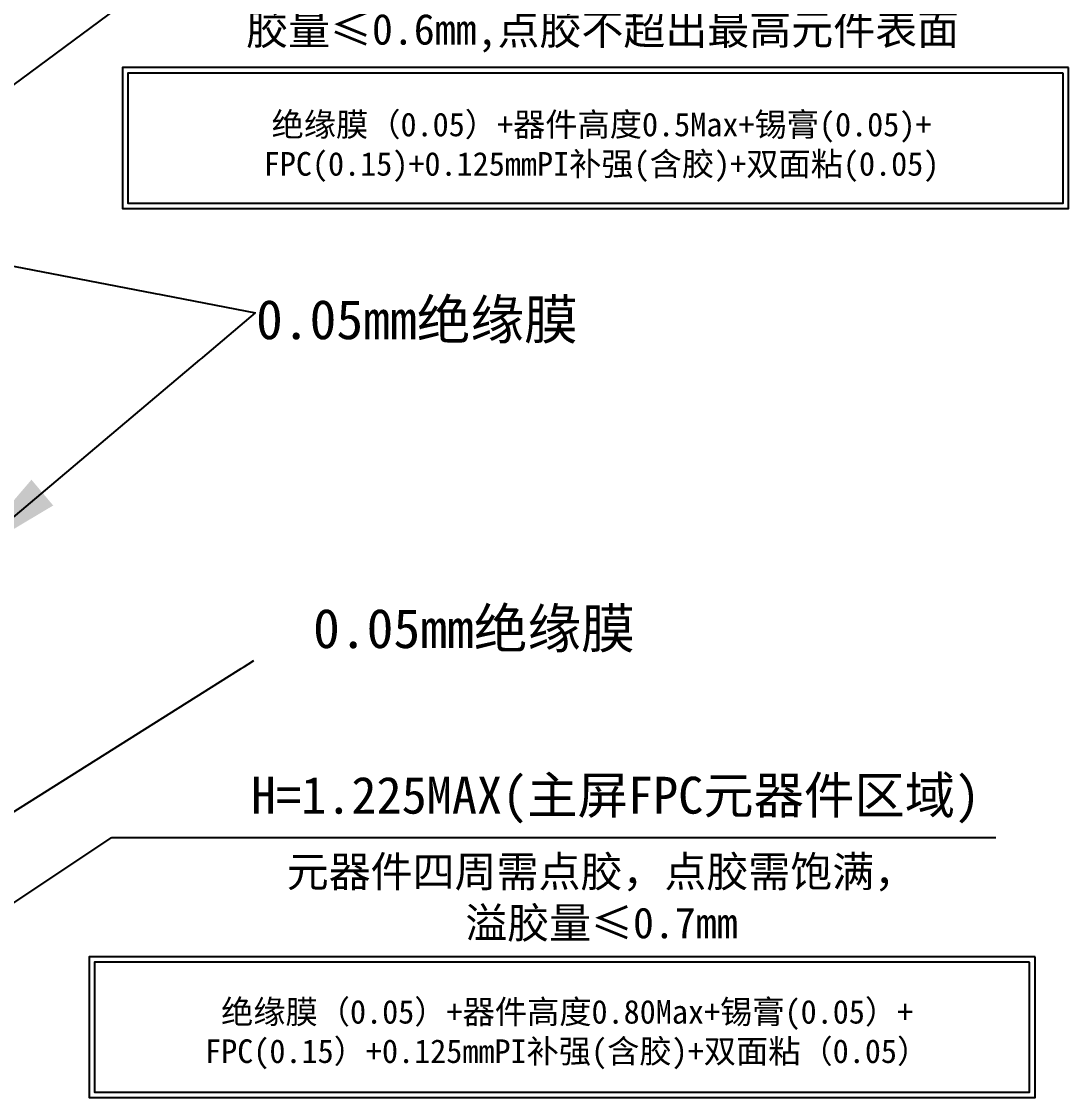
# Model space of a CAD drawing. Header units: millimetres. Extents: x 511 to 867, y 19 to 249.
# Drawn here: x 612.33 to 637.85, y 92.2 to 118.44 of the extents above; entities that cross this region are included whole.
import ezdxf

# ---------------------------------------------------------------- set-up
doc = ezdxf.new("R2010")
doc.units = ezdxf.units.MM
for name, color, linetype in [('DIM', 3, 'Continuous'), ('Gate1.drawing', 3, 'Continuous'), ('标注', 3, 'Continuous')]:
    doc.layers.add(name, color=color, linetype=linetype)
doc.styles.get("Standard").update_dxf_attribs({"font": ''})
doc.styles.add('宋体', font='')
doc.styles.get('Standard').set_extended_font_data('SimSun')
doc.styles.get('宋体').set_extended_font_data('SimSun')
doc.dimstyles.new('8ISO-25', dxfattribs={"dimtxt": 1.2, "dimasz": 1.5, "dimexe": 1.25, "dimexo": 0.625, "dimgap": 0.25, "dimtad": 1, "dimzin": 1, "dimdsep": 46, "dimtxsty": '宋体', "dimcen": 1.2, "dimclrd": 3, "dimclre": 3, "dimclrt": 3, "dimadec": 0, "dimazin": 0, "dimtol": 1, "dimtp": 0.15, "dimtm": 0.15, "dimtfac": 1, "dimtmove": 0, "dimatfit": 3, "dimfxl": 1, "dimarcsym": 0})
doc.dimstyles.new('ISO-25', dxfattribs={"dimtxt": 2.5, "dimasz": 2.5, "dimexe": 1.25, "dimexo": 0.625, "dimtad": 1, "dimtxsty": 'Standard', "dimcen": 2.5, "dimadec": 0, "dimazin": 0, "dimtfac": 1, "dimtmove": 0, "dimatfit": 3, "dimfxl": 1, "dimarcsym": 0})

msp = doc.modelspace()

# ---------------------------------------------------------------- linework, layer by layer
at = {"layer": 'DIM', "color": 2}
for points in [[(637.85, 117.3123), (614.7867, 117.3123), (614.7867, 113.8795), (637.85, 113.8795)], [(637.718, 117.1803), (614.9187, 117.1803), (614.9187, 114.0115), (637.718, 114.0115)], [(637.0349, 95.6347), (613.9716, 95.6347), (613.9716, 92.2019), (637.0349, 92.2019)], [(636.9029, 95.5027), (614.1036, 95.5027), (614.1036, 92.3339), (636.9029, 92.3339)]]:
    msp.add_lwpolyline(points, close=True, dxfattribs=at)

# ---------------------------------------------------------------- texts
at = {"layer": 'DIM', "lineweight": 5, "char_height": 0.75, "attachment_point": 5}
for s, insert, width in [('IC{\\fSimSun|b0|i0|c134|p2;和元器件四周需点胶，点胶需饱满},{\\fSimSun|b0|i0|c134|p2;溢胶量}≤0.6mm,{\\fSimSun|b0|i0|c134|p2;点胶不超出最高元件表面}', (626.4931, 118.7764), 18.787789), ('{\\f宋体|b0|i0|c134|p2;元器件四周需点胶，点胶需饱满，\\P溢胶量}≤0.7mm', (626.4641, 97.0408), 26.710705)]:
    msp.add_mtext(s, dxfattribs=dict(at, insert=insert, width=width))
at = {"layer": 'DIM', "color": 1, "lineweight": 0, "char_height": 0.576, "width": 21.573938, "attachment_point": 5}
for s, insert in [('\\pt13.53;{\\fSimSun|b0|i0|c134|p2;绝缘膜（0.05）+器件高度}0.5Max+{\\fSimSun|b0|i0|c134|p2;锡膏}(0.05)+\\PFPC(0.15)+0.125mm{\\fSimSun|b0|i0|c134|p2;PI补强}({\\fSimSun|b0|i0|c134|p2;含胶})+{\\fSimSun|b0|i0|c134|p2;双面粘}(0.05)', (626.4666, 115.3692)), ('\\pt13.53;{\\fSimSun|b0|i0|c134|p2;绝缘膜（0.05）+器件高度}0.80Max+{\\fSimSun|b0|i0|c134|p2;锡膏}(0.05{\\fSimSun|b0|i0|c134|p2;）}+\\PFPC(0.15{\\fSimSun|b0|i0|c134|p2;）}+0.125mm{\\fSimSun|b0|i0|c134|p2;PI补强}({\\fSimSun|b0|i0|c134|p2;含胶})+{\\fSimSun|b0|i0|c134|p2;双面粘（}0.05{\\fSimSun|b0|i0|c134|p2;）}', (625.6283, 93.7341))]:
    msp.add_mtext(s, dxfattribs=dict(at, insert=insert))
at = {"layer": 'DIM', "char_height": 0.96, "width": 9.757566, "attachment_point": 9, "style": '宋体', "bg_fill": 2}
for insert in [(625.8895, 110.5839), (627.2804, 103.052)]:
    msp.add_mtext('0.05mm绝缘膜', dxfattribs=dict(at, insert=insert))
at = {"layer": 'DIM', "color": 0, "lineweight": 5, "insert": (626.8081, 99.4518), "char_height": 0.9, "width": 23.922833, "attachment_point": 5, "style": '宋体'}
msp.add_mtext('H=1.225MAX(主屏FPC元器件区域)', dxfattribs=at)

# ---------------------------------------------------------------- leaders
at = {"layer": 'Gate1.drawing', "lineweight": -3}
for points, override in [([(609.5479, 114.9769), (617.4264, 120.8117), (635.3726, 120.8117)], {"dimgap": 0.25, "dimtad": 0}), ([(609.4964, 95.1923), (614.5283, 98.5393), (636.0816, 98.5393)], {"dimtad": 0})]:
    msp.add_leader(points, dimstyle='8ISO-25', override=override, dxfattribs=at)

# ---------------------------------------------------------------- next in the draw order: leaders
at = {"layer": '标注', "color": 3}
for points, override in [([(607.9561, 113.2821), (618.0283, 111.331)], {"dimgap": 0.625, "dimtad": 0}), ([(610.9225, 105.3385), (618.0283, 111.331)], {"dimtad": 0}), ([(608.6308, 96.9702), (617.9936, 102.855)], {"dimgap": 0.625, "dimtad": 0})]:
    msp.add_leader(points, dimstyle='ISO-25', override=override, dxfattribs=at)

doc.saveas('drawing.dxf')
